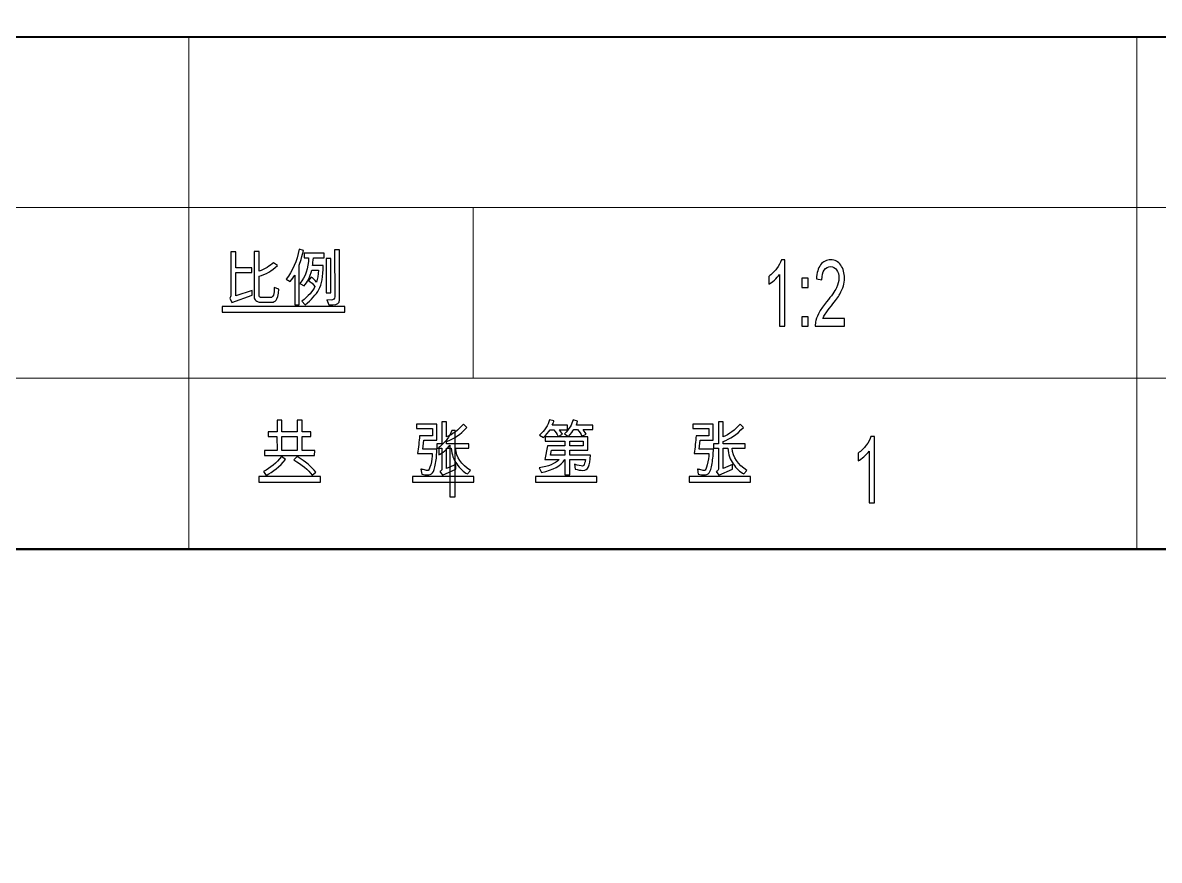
# Model space of a CAD drawing. Header units: millimetres. Extents: x -642 to 642, y -227 to 305.
# Drawn here: x 11.6 to 83.5, y -227 to -174.1 of the extents above; entities that cross this region are included whole.
import ezdxf

# ---------------------------------------------------------------- set-up
doc = ezdxf.new("R2010")
doc.units = ezdxf.units.MM
doc.header["$MEASUREMENT"] = 0
doc.layers.add('layer 1', color=7, linetype='Continuous')

msp = doc.modelspace()

# ---------------------------------------------------------------- linework, layer by layer
at = {"layer": 'layer 1', "lineweight": 40}
msp.add_open_spline([(154.071, 208.1518), (154.071, 208.1518), (-130.929, 208.1518), (-130.929, 208.1518), (-130.929, 208.1518), (-130.929, -207.3482), (-130.929, -207.3482), (-130.929, -207.3482), (154.071, -207.3482), (154.071, -207.3482), (154.071, -207.3482), (154.071, 208.1518), (154.071, 208.1518)], degree=3, knots=[0, 0, 0, 0, 0.25, 0.25, 0.25, 0.5, 0.5, 0.5, 0.75, 0.75, 0.75, 1, 1, 1, 1], dxfattribs=at)
at = {"layer": 'layer 1', "lineweight": 9}
msp.add_open_spline([(67.3862, -123.6445), (67.3862, -121.4906), (65.6401, -119.7445), (63.4862, -119.7445), (61.3323, -119.7445), (59.5862, -121.4906), (59.5862, -123.6445), (59.5862, -125.7984), (61.3323, -127.5445), (63.4862, -127.5445), (65.6401, -127.5445), (67.3862, -125.7985), (67.3862, -123.6446), (67.3862, -20.2574), (67.3862, -227.0317), (67.3862, -123.6445)], degree=3, knots=[0, 0, 0, 0, 0.25, 0.25, 0.25, 0.5, 0.5, 0.5, 0.75, 0.75, 0.75, 1, 1, 1, 1.0001, 1.0001, 1.0001, 1.0001], dxfattribs=at)
at = {"layer": 'layer 1', "lineweight": 40}
for points in [[(-61.929, -174.9482), (-61.929, -174.9482), (154.071, -174.9482), (154.071, -174.9482)], [(-61.929, -207.3482), (-61.929, -207.3482), (154.071, -207.3482), (154.071, -207.3482)]]:
    msp.add_open_spline(points, degree=3, dxfattribs=at)
at = {"layer": 'layer 1', "lineweight": 9}
for points in [[(22.071, -174.9482), (22.071, -174.9482), (22.071, -207.3482), (22.071, -207.3482)], [(82.071, -174.9482), (82.071, -174.9482), (82.071, -207.3482), (82.071, -207.3482)], [(-61.929, -185.7482), (-61.929, -185.7482), (154.071, -185.7482), (154.071, -185.7482)], [(40.071, -185.7482), (40.071, -185.7482), (40.071, -196.5482), (40.071, -196.5482)], [(-61.929, -196.5482), (-61.929, -196.5482), (154.071, -196.5482), (154.071, -196.5482)]]:
    msp.add_open_spline(points, degree=3, dxfattribs=at)
at = {"layer": 'layer 1'}
for points, knots in [([(29.3355, -188.473), (29.3129, -188.5948), (29.2636, -188.7789), (29.1878, -189.0258), (29.1878, -189.0258), (29.0737, -189.3901), (29.0737, -189.3901), (29.0737, -189.3901), (29.0737, -191.9062), (29.0737, -191.9062), (29.0737, -191.9062), (28.7794, -191.9062), (28.7794, -191.9062), (28.7794, -191.9062), (28.7794, -190.0318), (28.7794, -190.0318), (28.7289, -190.1368), (28.6323, -190.2683), (28.4904, -190.4252), (28.4904, -190.4252), (28.2304, -190.2768), (28.2304, -190.2768), (28.653, -189.7693), (28.9317, -189.1347), (29.0659, -188.3744), (29.0659, -188.3744), (29.3355, -188.473), (29.3355, -188.473)], [0, 0, 0, 0, 0.1111111, 0.1111111, 0.1111111, 0.2222222, 0.2222222, 0.2222222, 0.3333333, 0.3333333, 0.3333333, 0.4444444, 0.4444444, 0.4444444, 0.5555556, 0.5555556, 0.5555556, 0.6666667, 0.6666667, 0.6666667, 0.7777778, 0.7777778, 0.7777778, 0.8888889, 0.8888889, 0.8888889, 1, 1, 1, 1]), ([(31.6144, -191.5795), (31.6144, -191.7986), (31.477, -191.9062), (31.2022, -191.9023), (31.2022, -191.9023), (30.9404, -191.8984), (30.9404, -191.8984), (30.9404, -191.8984), (30.8127, -191.5873), (30.8127, -191.5873), (30.8127, -191.5873), (31.0959, -191.6022), (31.0959, -191.6022), (31.1555, -191.6074), (31.2067, -191.5899), (31.2495, -191.5491), (31.293, -191.5089), (31.3143, -191.457), (31.3143, -191.3935), (31.3143, -191.3935), (31.3066, -188.4256), (31.3066, -188.4256), (31.3066, -188.4256), (31.6144, -188.4256), (31.6144, -188.4256), (31.6144, -188.4256), (31.6144, -191.5795), (31.6144, -191.5795)], [0, 0, 0, 0, 0.1111111, 0.1111111, 0.1111111, 0.2222222, 0.2222222, 0.2222222, 0.3333333, 0.3333333, 0.3333333, 0.4444444, 0.4444444, 0.4444444, 0.5555556, 0.5555556, 0.5555556, 0.6666667, 0.6666667, 0.6666667, 0.7777778, 0.7777778, 0.7777778, 0.8888889, 0.8888889, 0.8888889, 1, 1, 1, 1]), ([(26.0922, -191.295), (26.0922, -191.295), (24.7972, -191.7578), (24.7972, -191.7578), (24.7972, -191.7578), (24.6799, -191.4752), (24.6799, -191.4752), (24.7214, -191.4311), (24.7421, -191.3592), (24.7421, -191.2606), (24.7421, -191.2606), (24.7421, -188.5468), (24.7421, -188.5468), (24.7421, -188.5468), (25.05, -188.5468), (25.05, -188.5468), (25.05, -188.5468), (25.05, -189.5651), (25.05, -189.5651), (25.05, -189.5651), (26.0598, -189.5651), (26.0598, -189.5651), (26.0598, -189.5651), (26.0598, -189.8496), (26.0598, -189.8496), (26.0598, -189.8496), (25.05, -189.8496), (25.05, -189.8496), (25.05, -189.8496), (25.05, -191.3268), (25.05, -191.3268), (25.05, -191.3268), (26.0922, -190.9852), (26.0922, -190.9852), (26.0922, -190.9852), (26.0922, -191.295), (26.0922, -191.295)], [0, 0, 0, 0, 0.0833333, 0.0833333, 0.0833333, 0.1666667, 0.1666667, 0.1666667, 0.25, 0.25, 0.25, 0.3333333, 0.3333333, 0.3333333, 0.4166667, 0.4166667, 0.4166667, 0.5, 0.5, 0.5, 0.5833333, 0.5833333, 0.5833333, 0.6666667, 0.6666667, 0.6666667, 0.75, 0.75, 0.75, 0.8333333, 0.8333333, 0.8333333, 0.9166667, 0.9166667, 0.9166667, 1, 1, 1, 1]), ([(27.7826, -190.9113), (27.7391, -191.2956), (27.6802, -191.5283), (27.605, -191.6081), (27.5298, -191.6878), (27.4423, -191.728), (27.3438, -191.728), (27.3438, -191.728), (26.6204, -191.728), (26.6204, -191.728), (26.5025, -191.728), (26.4059, -191.6943), (26.3301, -191.6281), (26.2536, -191.5614), (26.216, -191.4778), (26.216, -191.376), (26.216, -191.376), (26.216, -188.53), (26.216, -188.53), (26.216, -188.53), (26.5232, -188.53), (26.5232, -188.53), (26.5232, -188.53), (26.5232, -189.7796), (26.5232, -189.7796), (26.9043, -189.6312), (27.2116, -189.4497), (27.4442, -189.2345), (27.4442, -189.2345), (27.6854, -189.4205), (27.6854, -189.4205), (27.3386, -189.7381), (26.951, -189.963), (26.5232, -190.0946), (26.5232, -190.0946), (26.5232, -191.3002), (26.5232, -191.3002), (26.5232, -191.3371), (26.5362, -191.3702), (26.5621, -191.3993), (26.588, -191.4285), (26.6224, -191.4428), (26.6639, -191.4428), (26.6639, -191.4428), (27.2355, -191.4428), (27.2355, -191.4428), (27.3341, -191.4428), (27.4015, -191.3896), (27.4371, -191.2827), (27.4721, -191.1751), (27.4883, -191.015), (27.4844, -190.8011), (27.4844, -190.8011), (27.7826, -190.9113), (27.7826, -190.9113)], [0, 0, 0, 0, 0.0555556, 0.0555556, 0.0555556, 0.1111111, 0.1111111, 0.1111111, 0.1666667, 0.1666667, 0.1666667, 0.2222222, 0.2222222, 0.2222222, 0.2777778, 0.2777778, 0.2777778, 0.3333333, 0.3333333, 0.3333333, 0.3888889, 0.3888889, 0.3888889, 0.4444444, 0.4444444, 0.4444444, 0.5, 0.5, 0.5, 0.5555556, 0.5555556, 0.5555556, 0.6111111, 0.6111111, 0.6111111, 0.6666667, 0.6666667, 0.6666667, 0.7222222, 0.7222222, 0.7222222, 0.7777778, 0.7777778, 0.7777778, 0.8333333, 0.8333333, 0.8333333, 0.8888889, 0.8888889, 0.8888889, 0.9444444, 0.9444444, 0.9444444, 1, 1, 1, 1]), ([(30.6422, -188.9228), (30.6422, -188.9228), (29.9642, -188.9228), (29.9642, -188.9228), (29.9467, -189.1295), (29.9299, -189.2955), (29.915, -189.4205), (29.915, -189.4205), (30.5871, -189.4205), (30.5871, -189.4205), (30.5845, -190.103), (30.4918, -190.6067), (30.3091, -190.932), (30.1256, -191.2574), (29.8366, -191.5808), (29.4399, -191.9023), (29.4399, -191.9023), (29.2292, -191.6761), (29.2292, -191.6761), (29.6473, -191.3436), (29.9247, -191.0325), (30.0628, -190.7441), (29.9526, -190.5911), (29.8145, -190.466), (29.6492, -190.3701), (29.6492, -190.3701), (29.8294, -190.1439), (29.8294, -190.1439), (29.9357, -190.2035), (30.0498, -190.3072), (30.171, -190.4556), (30.2255, -190.2657), (30.2643, -190.0155), (30.287, -189.7051), (30.287, -189.7051), (29.8599, -189.7051), (29.8599, -189.7051), (29.7406, -190.1432), (29.5799, -190.4777), (29.3777, -190.7078), (29.3777, -190.7078), (29.0983, -190.5483), (29.0983, -190.5483), (29.4691, -190.127), (29.6544, -189.5852), (29.6544, -188.9228), (29.6544, -188.9228), (29.3699, -188.9228), (29.3699, -188.9228), (29.3699, -188.9228), (29.3699, -188.6402), (29.3699, -188.6402), (29.3699, -188.6402), (30.6422, -188.6402), (30.6422, -188.6402), (30.6422, -188.6402), (30.6422, -188.9228), (30.6422, -188.9228)], [0, 0, 0, 0, 0.0526316, 0.0526316, 0.0526316, 0.1052632, 0.1052632, 0.1052632, 0.1578947, 0.1578947, 0.1578947, 0.2105263, 0.2105263, 0.2105263, 0.2631579, 0.2631579, 0.2631579, 0.3157895, 0.3157895, 0.3157895, 0.3684211, 0.3684211, 0.3684211, 0.4210526, 0.4210526, 0.4210526, 0.4736842, 0.4736842, 0.4736842, 0.5263158, 0.5263158, 0.5263158, 0.5789474, 0.5789474, 0.5789474, 0.6315789, 0.6315789, 0.6315789, 0.6842105, 0.6842105, 0.6842105, 0.7368421, 0.7368421, 0.7368421, 0.7894737, 0.7894737, 0.7894737, 0.8421053, 0.8421053, 0.8421053, 0.8947368, 0.8947368, 0.8947368, 0.9473684, 0.9473684, 0.9473684, 1, 1, 1, 1]), ([(31.0732, -191.1317), (31.0732, -191.1317), (30.777, -191.1317), (30.777, -191.1317), (30.777, -191.1317), (30.777, -188.963), (30.777, -188.963), (30.777, -188.963), (31.0732, -188.963), (31.0732, -188.963), (31.0732, -188.963), (31.0732, -191.1317), (31.0732, -191.1317)], [0, 0, 0, 0, 0.25, 0.25, 0.25, 0.5, 0.5, 0.5, 0.75, 0.75, 0.75, 1, 1, 1, 1]), ([(59.8082, -193.2482), (59.8082, -193.2482), (59.4643, -193.2482), (59.4643, -193.2482), (59.4643, -193.2482), (59.4643, -189.9796), (59.4643, -189.9796), (59.3816, -190.0982), (59.2728, -190.2159), (59.1386, -190.3335), (59.0044, -190.4511), (58.8832, -190.5396), (58.7764, -190.5979), (58.7764, -190.5979), (58.7764, -190.1021), (58.7764, -190.1021), (58.9686, -189.9679), (59.1366, -189.8046), (59.2806, -189.6121), (59.4246, -189.4206), (59.5268, -189.2349), (59.5867, -189.0541), (59.5867, -189.0541), (59.8082, -189.0541), (59.8082, -189.0541), (59.8082, -189.0541), (59.8082, -193.2482), (59.8082, -193.2482)], [0, 0, 0, 0, 0.1111111, 0.1111111, 0.1111111, 0.2222222, 0.2222222, 0.2222222, 0.3333333, 0.3333333, 0.3333333, 0.4444444, 0.4444444, 0.4444444, 0.5555556, 0.5555556, 0.5555556, 0.6666667, 0.6666667, 0.6666667, 0.7777778, 0.7777778, 0.7777778, 0.8888889, 0.8888889, 0.8888889, 1, 1, 1, 1]), ([(63.5797, -192.7582), (63.5797, -192.7582), (63.5797, -193.2482), (63.5797, -193.2482), (63.5797, -193.2482), (61.7272, -193.2482), (61.7272, -193.2482), (61.7246, -193.1247), (61.7383, -193.0061), (61.7676, -192.8914), (61.8151, -192.7038), (61.8914, -192.5181), (61.9962, -192.3363), (62.1011, -192.1545), (62.2509, -191.9445), (62.4457, -191.7063), (62.7486, -191.3339), (62.9544, -191.0393), (63.0619, -190.8215), (63.17, -190.6038), (63.2241, -190.3977), (63.2241, -190.2032), (63.2241, -190), (63.1752, -189.8289), (63.0775, -189.6889), (62.9798, -189.5499), (62.8522, -189.4799), (62.6952, -189.4799), (62.5291, -189.4799), (62.3962, -189.5538), (62.2965, -189.7016), (62.1968, -189.8484), (62.1467, -190.0525), (62.1454, -190.3141), (62.1454, -190.3141), (61.7936, -190.2616), (61.7936, -190.2616), (61.8177, -189.8688), (61.9089, -189.5693), (62.0666, -189.3632), (62.2248, -189.1571), (62.4366, -189.0541), (62.703, -189.0541), (62.9714, -189.0541), (63.1843, -189.1649), (63.3407, -189.3875), (63.4977, -189.6102), (63.5758, -189.8863), (63.5758, -190.2149), (63.5758, -190.3821), (63.553, -190.5464), (63.5068, -190.7078), (63.4612, -190.8702), (63.385, -191.0403), (63.2788, -191.2192), (63.172, -191.3971), (62.9955, -191.6431), (62.7492, -191.9542), (62.5428, -192.2128), (62.4098, -192.3878), (62.3512, -192.4801), (62.2926, -192.5725), (62.2444, -192.6649), (62.2059, -192.7582), (62.2059, -192.7582), (63.5797, -192.7582), (63.5797, -192.7582)], [0, 0, 0, 0, 0.0454545, 0.0454545, 0.0454545, 0.0909091, 0.0909091, 0.0909091, 0.1363636, 0.1363636, 0.1363636, 0.1818182, 0.1818182, 0.1818182, 0.2272727, 0.2272727, 0.2272727, 0.2727273, 0.2727273, 0.2727273, 0.3181818, 0.3181818, 0.3181818, 0.3636364, 0.3636364, 0.3636364, 0.4090909, 0.4090909, 0.4090909, 0.4545455, 0.4545455, 0.4545455, 0.5, 0.5, 0.5, 0.5454545, 0.5454545, 0.5454545, 0.5909091, 0.5909091, 0.5909091, 0.6363636, 0.6363636, 0.6363636, 0.6818182, 0.6818182, 0.6818182, 0.7272727, 0.7272727, 0.7272727, 0.7727273, 0.7727273, 0.7727273, 0.8181818, 0.8181818, 0.8181818, 0.8636364, 0.8636364, 0.8636364, 0.9090909, 0.9090909, 0.9090909, 0.9545455, 0.9545455, 0.9545455, 1, 1, 1, 1]), ([(60.8797, -190.804), (60.8797, -190.804), (60.8797, -190.2207), (60.8797, -190.2207), (60.8797, -190.2207), (61.2706, -190.2207), (61.2706, -190.2207), (61.2706, -190.2207), (61.2706, -190.804), (61.2706, -190.804), (61.2706, -190.804), (60.8797, -190.804), (60.8797, -190.804)], [0, 0, 0, 0, 0.25, 0.25, 0.25, 0.5, 0.5, 0.5, 0.75, 0.75, 0.75, 1, 1, 1, 1]), ([(24.1821, -192.0147), (24.1821, -192.0147), (31.9599, -192.0147), (31.9599, -192.0147), (31.9599, -192.0147), (31.9599, -192.3682), (31.9599, -192.3682), (31.9599, -192.3682), (24.1821, -192.3682), (24.1821, -192.3682), (24.1821, -192.3682), (24.1821, -192.0147), (24.1821, -192.0147)], [0, 0, 0, 0, 0.25, 0.25, 0.25, 0.5, 0.5, 0.5, 0.75, 0.75, 0.75, 1, 1, 1, 1]), ([(60.8797, -193.2482), (60.8797, -193.2482), (60.8797, -192.6649), (60.8797, -192.6649), (60.8797, -192.6649), (61.2706, -192.6649), (61.2706, -192.6649), (61.2706, -192.6649), (61.2706, -193.2482), (61.2706, -193.2482), (61.2706, -193.2482), (60.8797, -193.2482), (60.8797, -193.2482)], [0, 0, 0, 0, 0.25, 0.25, 0.25, 0.5, 0.5, 0.5, 0.75, 0.75, 0.75, 1, 1, 1, 1]), ([(30.047, -201.1234), (30.047, -201.1234), (30.0379, -201.4196), (30.0379, -201.4196), (30.0379, -201.4196), (26.8684, -201.4196), (26.8684, -201.4196), (26.8684, -201.4196), (26.8684, -201.1234), (26.8684, -201.1234), (26.8684, -201.1234), (27.6624, -201.1234), (27.6624, -201.1234), (27.6624, -201.1234), (27.6546, -200.2328), (27.6546, -200.2328), (27.6546, -200.2328), (27.0946, -200.2328), (27.0946, -200.2328), (27.0946, -200.2328), (27.0946, -199.9366), (27.0946, -199.9366), (27.0946, -199.9366), (27.6696, -199.9366), (27.6696, -199.9366), (27.6696, -199.9366), (27.6696, -199.19), (27.6696, -199.19), (27.6696, -199.19), (27.9658, -199.19), (27.9658, -199.19), (27.9658, -199.19), (27.9658, -199.9366), (27.9658, -199.9366), (27.9658, -199.9366), (28.938, -199.9366), (28.938, -199.9366), (28.938, -199.9366), (28.938, -199.19), (28.938, -199.19), (28.938, -199.19), (29.2459, -199.19), (29.2459, -199.19), (29.2459, -199.19), (29.2459, -199.9366), (29.2459, -199.9366), (29.2459, -199.9366), (29.8097, -199.9366), (29.8097, -199.9366), (29.8097, -199.9366), (29.8097, -200.2328), (29.8097, -200.2328), (29.8097, -200.2328), (29.2459, -200.2328), (29.2459, -200.2328), (29.2459, -200.2328), (29.2459, -201.1234), (29.2459, -201.1234), (29.2459, -201.1234), (30.047, -201.1234), (30.047, -201.1234)], [0, 0, 0, 0, 0.05, 0.05, 0.05, 0.1, 0.1, 0.1, 0.15, 0.15, 0.15, 0.2, 0.2, 0.2, 0.25, 0.25, 0.25, 0.3, 0.3, 0.3, 0.35, 0.35, 0.35, 0.4, 0.4, 0.4, 0.45, 0.45, 0.45, 0.5, 0.5, 0.5, 0.55, 0.55, 0.55, 0.6, 0.6, 0.6, 0.65, 0.65, 0.65, 0.7, 0.7, 0.7, 0.75, 0.75, 0.75, 0.8, 0.8, 0.8, 0.85, 0.85, 0.85, 0.9, 0.9, 0.9, 0.95, 0.95, 0.95, 1, 1, 1, 1]), ([(46.0533, -199.5205), (46.0533, -199.5205), (46.0494, -199.7979), (46.0494, -199.7979), (46.0494, -199.7979), (45.5173, -199.7979), (45.5173, -199.7979), (45.5957, -199.8867), (45.6644, -199.9833), (45.7227, -200.0883), (45.7227, -200.0883), (45.4622, -200.2367), (45.4622, -200.2367), (45.3766, -200.0526), (45.28, -199.9068), (45.1737, -199.7979), (45.1737, -199.7979), (44.9443, -199.7979), (44.9443, -199.7979), (44.8464, -199.9587), (44.7051, -200.1259), (44.5204, -200.2989), (44.5204, -200.2989), (44.2644, -200.1512), (44.2644, -200.1512), (44.6021, -199.8485), (44.8186, -199.5218), (44.9138, -199.1712), (44.9138, -199.1712), (45.1893, -199.245), (45.1893, -199.245), (45.1867, -199.2619), (45.1517, -199.3533), (45.0843, -199.5205), (45.0843, -199.5205), (46.0533, -199.5205), (46.0533, -199.5205)], [0, 0, 0, 0, 0.0833333, 0.0833333, 0.0833333, 0.1666667, 0.1666667, 0.1666667, 0.25, 0.25, 0.25, 0.3333333, 0.3333333, 0.3333333, 0.4166667, 0.4166667, 0.4166667, 0.5, 0.5, 0.5, 0.5833333, 0.5833333, 0.5833333, 0.6666667, 0.6666667, 0.6666667, 0.75, 0.75, 0.75, 0.8333333, 0.8333333, 0.8333333, 0.9166667, 0.9166667, 0.9166667, 1, 1, 1, 1]), ([(47.6406, -199.7863), (47.6406, -199.7863), (47.0287, -199.7863), (47.0287, -199.7863), (47.1389, -199.9295), (47.2057, -200.0248), (47.2284, -200.0734), (47.2284, -200.0734), (46.9438, -200.2063), (46.9438, -200.2063), (46.8965, -200.0591), (46.811, -199.9191), (46.6872, -199.7863), (46.6872, -199.7863), (46.45, -199.7863), (46.45, -199.7863), (46.3851, -199.8977), (46.2717, -200.0442), (46.1084, -200.225), (46.1084, -200.225), (45.8478, -200.0695), (45.8478, -200.0695), (46.1531, -199.7603), (46.3365, -199.4609), (46.3987, -199.1712), (46.3987, -199.1712), (46.6755, -199.2684), (46.6755, -199.2684), (46.6444, -199.3961), (46.6211, -199.4764), (46.6055, -199.5095), (46.6055, -199.5095), (47.6406, -199.5095), (47.6406, -199.5095), (47.6406, -199.5095), (47.6406, -199.7863), (47.6406, -199.7863)], [0, 0, 0, 0, 0.0833333, 0.0833333, 0.0833333, 0.1666667, 0.1666667, 0.1666667, 0.25, 0.25, 0.25, 0.3333333, 0.3333333, 0.3333333, 0.4166667, 0.4166667, 0.4166667, 0.5, 0.5, 0.5, 0.5833333, 0.5833333, 0.5833333, 0.6666667, 0.6666667, 0.6666667, 0.75, 0.75, 0.75, 0.8333333, 0.8333333, 0.8333333, 0.9166667, 0.9166667, 0.9166667, 1, 1, 1, 1]), ([(37.7776, -201.0262), (37.7763, -201.3224), (37.7491, -201.6244), (37.6953, -201.931), (37.6415, -202.2382), (37.5773, -202.4365), (37.5034, -202.5266), (37.4289, -202.6161), (37.3174, -202.6614), (37.1683, -202.6614), (37.0821, -202.6614), (36.9674, -202.6446), (36.8242, -202.6122), (36.8242, -202.6122), (36.7671, -202.2894), (36.7671, -202.2894), (36.8132, -202.2978), (36.887, -202.3166), (36.9895, -202.3451), (37.0919, -202.3737), (37.1696, -202.3879), (37.2215, -202.3879), (37.2656, -202.3879), (37.3207, -202.2622), (37.3861, -202.0101), (37.4522, -201.7579), (37.4853, -201.5246), (37.4853, -201.3094), (37.4853, -201.3094), (36.5604, -201.3094), (36.5604, -201.3094), (36.6122, -200.9192), (36.6544, -200.542), (36.6855, -200.1777), (36.6855, -200.1777), (37.495, -200.1777), (37.495, -200.1777), (37.495, -200.1777), (37.495, -199.7273), (37.495, -199.7273), (37.495, -199.7273), (36.4787, -199.7273), (36.4787, -199.7273), (36.4787, -199.7273), (36.4787, -199.4427), (36.4787, -199.4427), (36.4787, -199.4427), (37.7737, -199.4427), (37.7737, -199.4427), (37.7737, -199.4427), (37.7737, -200.4623), (37.7737, -200.4623), (37.7737, -200.4623), (36.9499, -200.4623), (36.9499, -200.4623), (36.9499, -200.4623), (36.8832, -201.0262), (36.8832, -201.0262), (36.8832, -201.0262), (37.7776, -201.0262), (37.7776, -201.0262)], [0, 0, 0, 0, 0.05, 0.05, 0.05, 0.1, 0.1, 0.1, 0.15, 0.15, 0.15, 0.2, 0.2, 0.2, 0.25, 0.25, 0.25, 0.3, 0.3, 0.3, 0.35, 0.35, 0.35, 0.4, 0.4, 0.4, 0.45, 0.45, 0.45, 0.5, 0.5, 0.5, 0.55, 0.55, 0.55, 0.6, 0.6, 0.6, 0.65, 0.65, 0.65, 0.7, 0.7, 0.7, 0.75, 0.75, 0.75, 0.8, 0.8, 0.8, 0.85, 0.85, 0.85, 0.9, 0.9, 0.9, 0.95, 0.95, 0.95, 1, 1, 1, 1]), ([(39.9042, -202.3879), (39.9042, -202.3879), (39.7104, -202.5966), (39.7104, -202.5966), (39.4576, -202.4573), (39.2314, -202.2479), (39.0318, -201.9673), (38.8321, -201.6866), (38.7187, -201.3561), (38.6908, -200.975), (38.6908, -200.975), (38.3888, -200.975), (38.3888, -200.975), (38.3888, -200.975), (38.3888, -202.2551), (38.3888, -202.2551), (38.3888, -202.2551), (38.9793, -201.9951), (38.9793, -201.9951), (38.9793, -201.9951), (38.9793, -202.3024), (38.9793, -202.3024), (38.9793, -202.3024), (38.1308, -202.6712), (38.1308, -202.6712), (38.1308, -202.6712), (37.9558, -202.4489), (37.9558, -202.4489), (38.0472, -202.4119), (38.0926, -202.3607), (38.0926, -202.2946), (38.0926, -202.2946), (38.0926, -200.975), (38.0926, -200.975), (38.0926, -200.975), (37.7776, -200.975), (37.7776, -200.975), (37.7776, -200.975), (37.7776, -200.6924), (37.7776, -200.6924), (37.7776, -200.6924), (38.0926, -200.6924), (38.0926, -200.6924), (38.0926, -200.6924), (38.0926, -199.2911), (38.0926, -199.2911), (38.0926, -199.2911), (38.3888, -199.2911), (38.3888, -199.2911), (38.3888, -199.2911), (38.3888, -200.2594), (38.3888, -200.2594), (38.7842, -200.0909), (39.1439, -199.82), (39.4693, -199.4466), (39.4693, -199.4466), (39.6786, -199.6534), (39.6786, -199.6534), (39.2671, -200.109), (38.8373, -200.4033), (38.3888, -200.5368), (38.3888, -200.5368), (38.3888, -200.6924), (38.3888, -200.6924), (38.3888, -200.6924), (39.7921, -200.6924), (39.7921, -200.6924), (39.7921, -200.6924), (39.7921, -200.975), (39.7921, -200.975), (39.7921, -200.975), (38.9605, -200.975), (38.9605, -200.975), (39.0065, -201.535), (39.3208, -202.0055), (39.9042, -202.3879)], [0, 0, 0, 0, 0.04, 0.04, 0.04, 0.08, 0.08, 0.08, 0.12, 0.12, 0.12, 0.16, 0.16, 0.16, 0.2, 0.2, 0.2, 0.24, 0.24, 0.24, 0.28, 0.28, 0.28, 0.32, 0.32, 0.32, 0.36, 0.36, 0.36, 0.4, 0.4, 0.4, 0.44, 0.44, 0.44, 0.48, 0.48, 0.48, 0.52, 0.52, 0.52, 0.56, 0.56, 0.56, 0.6, 0.6, 0.6, 0.64, 0.64, 0.64, 0.68, 0.68, 0.68, 0.72, 0.72, 0.72, 0.76, 0.76, 0.76, 0.8, 0.8, 0.8, 0.84, 0.84, 0.84, 0.88, 0.88, 0.88, 0.92, 0.92, 0.92, 0.96, 0.96, 0.96, 1, 1, 1, 1]), ([(38.9427, -204.0482), (38.9427, -204.0482), (38.5988, -204.0482), (38.5988, -204.0482), (38.5988, -204.0482), (38.5988, -200.7796), (38.5988, -200.7796), (38.5161, -200.8982), (38.4073, -201.0159), (38.2731, -201.1335), (38.1389, -201.2511), (38.0177, -201.3396), (37.9109, -201.3979), (37.9109, -201.3979), (37.9109, -200.9021), (37.9109, -200.9021), (38.1031, -200.7679), (38.2711, -200.6046), (38.4151, -200.4121), (38.5591, -200.2206), (38.6613, -200.0349), (38.7212, -199.8541), (38.7212, -199.8541), (38.9427, -199.8541), (38.9427, -199.8541), (38.9427, -199.8541), (38.9427, -204.0482), (38.9427, -204.0482)], [0, 0, 0, 0, 0.1111111, 0.1111111, 0.1111111, 0.2222222, 0.2222222, 0.2222222, 0.3333333, 0.3333333, 0.3333333, 0.4444444, 0.4444444, 0.4444444, 0.5555556, 0.5555556, 0.5555556, 0.6666667, 0.6666667, 0.6666667, 0.7777778, 0.7777778, 0.7777778, 0.8888889, 0.8888889, 0.8888889, 1, 1, 1, 1]), ([(55.2779, -201.0262), (55.2766, -201.3224), (55.2494, -201.6244), (55.1956, -201.931), (55.1418, -202.2382), (55.0776, -202.4365), (55.0037, -202.5266), (54.9292, -202.6161), (54.8177, -202.6614), (54.6686, -202.6614), (54.5824, -202.6614), (54.4677, -202.6446), (54.3245, -202.6122), (54.3245, -202.6122), (54.2674, -202.2894), (54.2674, -202.2894), (54.3135, -202.2978), (54.3873, -202.3166), (54.4898, -202.3451), (54.5922, -202.3737), (54.6699, -202.3879), (54.7218, -202.3879), (54.7659, -202.3879), (54.821, -202.2622), (54.8864, -202.0101), (54.9525, -201.7579), (54.9856, -201.5246), (54.9856, -201.3094), (54.9856, -201.3094), (54.0607, -201.3094), (54.0607, -201.3094), (54.1125, -200.9192), (54.1547, -200.542), (54.1858, -200.1777), (54.1858, -200.1777), (54.9953, -200.1777), (54.9953, -200.1777), (54.9953, -200.1777), (54.9953, -199.7273), (54.9953, -199.7273), (54.9953, -199.7273), (53.979, -199.7273), (53.979, -199.7273), (53.979, -199.7273), (53.979, -199.4427), (53.979, -199.4427), (53.979, -199.4427), (55.274, -199.4427), (55.274, -199.4427), (55.274, -199.4427), (55.274, -200.4623), (55.274, -200.4623), (55.274, -200.4623), (54.4502, -200.4623), (54.4502, -200.4623), (54.4502, -200.4623), (54.3835, -201.0262), (54.3835, -201.0262), (54.3835, -201.0262), (55.2779, -201.0262), (55.2779, -201.0262)], [0, 0, 0, 0, 0.05, 0.05, 0.05, 0.1, 0.1, 0.1, 0.15, 0.15, 0.15, 0.2, 0.2, 0.2, 0.25, 0.25, 0.25, 0.3, 0.3, 0.3, 0.35, 0.35, 0.35, 0.4, 0.4, 0.4, 0.45, 0.45, 0.45, 0.5, 0.5, 0.5, 0.55, 0.55, 0.55, 0.6, 0.6, 0.6, 0.65, 0.65, 0.65, 0.7, 0.7, 0.7, 0.75, 0.75, 0.75, 0.8, 0.8, 0.8, 0.85, 0.85, 0.85, 0.9, 0.9, 0.9, 0.95, 0.95, 0.95, 1, 1, 1, 1]), ([(57.4045, -202.3879), (57.4045, -202.3879), (57.2107, -202.5966), (57.2107, -202.5966), (56.9579, -202.4573), (56.7317, -202.2479), (56.5321, -201.9673), (56.3324, -201.6866), (56.219, -201.3561), (56.1911, -200.975), (56.1911, -200.975), (55.8891, -200.975), (55.8891, -200.975), (55.8891, -200.975), (55.8891, -202.2551), (55.8891, -202.2551), (55.8891, -202.2551), (56.4796, -201.9951), (56.4796, -201.9951), (56.4796, -201.9951), (56.4796, -202.3024), (56.4796, -202.3024), (56.4796, -202.3024), (55.6311, -202.6712), (55.6311, -202.6712), (55.6311, -202.6712), (55.4561, -202.4489), (55.4561, -202.4489), (55.5475, -202.4119), (55.5929, -202.3607), (55.5929, -202.2946), (55.5929, -202.2946), (55.5929, -200.975), (55.5929, -200.975), (55.5929, -200.975), (55.2779, -200.975), (55.2779, -200.975), (55.2779, -200.975), (55.2779, -200.6924), (55.2779, -200.6924), (55.2779, -200.6924), (55.5929, -200.6924), (55.5929, -200.6924), (55.5929, -200.6924), (55.5929, -199.2911), (55.5929, -199.2911), (55.5929, -199.2911), (55.8891, -199.2911), (55.8891, -199.2911), (55.8891, -199.2911), (55.8891, -200.2594), (55.8891, -200.2594), (56.2845, -200.0909), (56.6442, -199.82), (56.9696, -199.4466), (56.9696, -199.4466), (57.1789, -199.6534), (57.1789, -199.6534), (56.7674, -200.109), (56.3376, -200.4033), (55.8891, -200.5368), (55.8891, -200.5368), (55.8891, -200.6924), (55.8891, -200.6924), (55.8891, -200.6924), (57.2924, -200.6924), (57.2924, -200.6924), (57.2924, -200.6924), (57.2924, -200.975), (57.2924, -200.975), (57.2924, -200.975), (56.4608, -200.975), (56.4608, -200.975), (56.5068, -201.535), (56.8211, -202.0055), (57.4045, -202.3879)], [0, 0, 0, 0, 0.04, 0.04, 0.04, 0.08, 0.08, 0.08, 0.12, 0.12, 0.12, 0.16, 0.16, 0.16, 0.2, 0.2, 0.2, 0.24, 0.24, 0.24, 0.28, 0.28, 0.28, 0.32, 0.32, 0.32, 0.36, 0.36, 0.36, 0.4, 0.4, 0.4, 0.44, 0.44, 0.44, 0.48, 0.48, 0.48, 0.52, 0.52, 0.52, 0.56, 0.56, 0.56, 0.6, 0.6, 0.6, 0.64, 0.64, 0.64, 0.68, 0.68, 0.68, 0.72, 0.72, 0.72, 0.76, 0.76, 0.76, 0.8, 0.8, 0.8, 0.84, 0.84, 0.84, 0.88, 0.88, 0.88, 0.92, 0.92, 0.92, 0.96, 0.96, 0.96, 1, 1, 1, 1]), ([(28.938, -201.1234), (28.938, -201.1234), (28.938, -200.2328), (28.938, -200.2328), (28.938, -200.2328), (27.9658, -200.2328), (27.9658, -200.2328), (27.9658, -200.2328), (27.9658, -201.1234), (27.9658, -201.1234), (27.9658, -201.1234), (28.938, -201.1234), (28.938, -201.1234)], [0, 0, 0, 0, 0.25, 0.25, 0.25, 0.5, 0.5, 0.5, 0.75, 0.75, 0.75, 1, 1, 1, 1]), ([(47.5, -201.4118), (47.476, -201.7534), (47.4313, -201.9984), (47.3651, -202.1468), (47.299, -202.2946), (47.1837, -202.3691), (47.0177, -202.3691), (46.8745, -202.3691), (46.7125, -202.3426), (46.5316, -202.2894), (46.5316, -202.2894), (46.4973, -201.9874), (46.4973, -201.9874), (46.715, -202.0619), (46.8836, -202.0995), (47.0022, -202.0995), (47.0508, -202.0995), (47.0929, -202.036), (47.1299, -201.9102), (47.1662, -201.7845), (47.185, -201.71), (47.185, -201.6873), (47.185, -201.6873), (46.1933, -201.6873), (46.1933, -201.6873), (46.1933, -201.6873), (46.1933, -202.6556), (46.1933, -202.6556), (46.1933, -202.6556), (45.8861, -202.6556), (45.8861, -202.6556), (45.8861, -202.6556), (45.8861, -201.6834), (45.8861, -201.6834), (45.8861, -201.6834), (45.8666, -201.6834), (45.8666, -201.6834), (45.6391, -202.0807), (45.1517, -202.3529), (44.405, -202.5001), (44.405, -202.5001), (44.2566, -202.2039), (44.2566, -202.2039), (44.8503, -202.1228), (45.2677, -201.9504), (45.5082, -201.6873), (45.5082, -201.6873), (44.6021, -201.6873), (44.6021, -201.6873), (44.6021, -201.6873), (44.7868, -200.8155), (44.7868, -200.8155), (44.7868, -200.8155), (45.8861, -200.8155), (45.8861, -200.8155), (45.8861, -200.8155), (45.8861, -200.5213), (45.8861, -200.5213), (45.8861, -200.5213), (44.6345, -200.5213), (44.6345, -200.5213), (44.6345, -200.5213), (44.6345, -200.2438), (44.6345, -200.2438), (44.6345, -200.2438), (47.3405, -200.2438), (47.3405, -200.2438), (47.3405, -200.2438), (47.3405, -201.0929), (47.3405, -201.0929), (47.3405, -201.0929), (46.1933, -201.0929), (46.1933, -201.0929), (46.1933, -201.0929), (46.1894, -201.4118), (46.1894, -201.4118), (46.1894, -201.4118), (47.5, -201.4118), (47.5, -201.4118)], [0, 0, 0, 0, 0.0384615, 0.0384615, 0.0384615, 0.0769231, 0.0769231, 0.0769231, 0.1153846, 0.1153846, 0.1153846, 0.1538462, 0.1538462, 0.1538462, 0.1923077, 0.1923077, 0.1923077, 0.2307692, 0.2307692, 0.2307692, 0.2692308, 0.2692308, 0.2692308, 0.3076923, 0.3076923, 0.3076923, 0.3461538, 0.3461538, 0.3461538, 0.3846154, 0.3846154, 0.3846154, 0.4230769, 0.4230769, 0.4230769, 0.4615385, 0.4615385, 0.4615385, 0.5, 0.5, 0.5, 0.5384615, 0.5384615, 0.5384615, 0.5769231, 0.5769231, 0.5769231, 0.6153846, 0.6153846, 0.6153846, 0.6538462, 0.6538462, 0.6538462, 0.6923077, 0.6923077, 0.6923077, 0.7307692, 0.7307692, 0.7307692, 0.7692308, 0.7692308, 0.7692308, 0.8076923, 0.8076923, 0.8076923, 0.8461538, 0.8461538, 0.8461538, 0.8846154, 0.8846154, 0.8846154, 0.9230769, 0.9230769, 0.9230769, 0.9615385, 0.9615385, 0.9615385, 1, 1, 1, 1]), ([(47.0443, -200.8155), (47.0443, -200.8155), (47.0443, -200.5213), (47.0443, -200.5213), (47.0443, -200.5213), (46.1933, -200.5213), (46.1933, -200.5213), (46.1933, -200.5213), (46.1933, -200.8155), (46.1933, -200.8155), (46.1933, -200.8155), (47.0443, -200.8155), (47.0443, -200.8155)], [0, 0, 0, 0, 0.25, 0.25, 0.25, 0.5, 0.5, 0.5, 0.75, 0.75, 0.75, 1, 1, 1, 1]), ([(65.474, -204.4195), (65.474, -204.4195), (65.1301, -204.4195), (65.1301, -204.4195), (65.1301, -204.4195), (65.1301, -201.1509), (65.1301, -201.1509), (65.0473, -201.2695), (64.9385, -201.3872), (64.8043, -201.5048), (64.6702, -201.6224), (64.549, -201.7109), (64.4422, -201.7692), (64.4422, -201.7692), (64.4422, -201.2734), (64.4422, -201.2734), (64.6343, -201.1392), (64.8024, -200.9759), (64.9464, -200.7834), (65.0904, -200.5919), (65.1926, -200.4062), (65.2525, -200.2254), (65.2525, -200.2254), (65.474, -200.2254), (65.474, -200.2254), (65.474, -200.2254), (65.474, -204.4195), (65.474, -204.4195)], [0, 0, 0, 0, 0.1111111, 0.1111111, 0.1111111, 0.2222222, 0.2222222, 0.2222222, 0.3333333, 0.3333333, 0.3333333, 0.4444444, 0.4444444, 0.4444444, 0.5555556, 0.5555556, 0.5555556, 0.6666667, 0.6666667, 0.6666667, 0.7777778, 0.7777778, 0.7777778, 0.8888889, 0.8888889, 0.8888889, 1, 1, 1, 1]), ([(45.8822, -201.4079), (45.8822, -201.4079), (45.8822, -201.0929), (45.8822, -201.0929), (45.8822, -201.0929), (45.035, -201.0929), (45.035, -201.0929), (45.035, -201.0929), (44.965, -201.4079), (44.965, -201.4079), (44.965, -201.4079), (45.8822, -201.4079), (45.8822, -201.4079)], [0, 0, 0, 0, 0.25, 0.25, 0.25, 0.5, 0.5, 0.5, 0.75, 0.75, 0.75, 1, 1, 1, 1]), ([(28.203, -201.6912), (27.8258, -202.1254), (27.4168, -202.4566), (26.9747, -202.6861), (26.9747, -202.6861), (26.8075, -202.4372), (26.8075, -202.4372), (27.2431, -202.2207), (27.6242, -201.9076), (27.9509, -201.4974), (27.9509, -201.4974), (28.203, -201.6912), (28.203, -201.6912)], [0, 0, 0, 0, 0.25, 0.25, 0.25, 0.5, 0.5, 0.5, 0.75, 0.75, 0.75, 1, 1, 1, 1]), ([(30.1118, -202.4813), (30.1118, -202.4813), (29.8875, -202.6634), (29.8875, -202.6634), (29.6283, -202.3315), (29.2426, -202.0152), (28.7312, -201.7138), (28.7312, -201.7138), (28.9419, -201.4974), (28.9419, -201.4974), (29.4662, -201.8124), (29.8558, -202.1403), (30.1118, -202.4813)], [0, 0, 0, 0, 0.25, 0.25, 0.25, 0.5, 0.5, 0.5, 0.75, 0.75, 0.75, 1, 1, 1, 1]), ([(26.5152, -202.768), (26.5152, -202.768), (30.4041, -202.768), (30.4041, -202.768), (30.4041, -202.768), (30.4041, -203.1215), (30.4041, -203.1215), (30.4041, -203.1215), (26.5152, -203.1215), (26.5152, -203.1215), (26.5152, -203.1215), (26.5152, -202.768), (26.5152, -202.768)], [0, 0, 0, 0, 0.25, 0.25, 0.25, 0.5, 0.5, 0.5, 0.75, 0.75, 0.75, 1, 1, 1, 1]), ([(36.2376, -202.768), (36.2376, -202.768), (40.1265, -202.768), (40.1265, -202.768), (40.1265, -202.768), (40.1265, -203.1215), (40.1265, -203.1215), (40.1265, -203.1215), (36.2376, -203.1215), (36.2376, -203.1215), (36.2376, -203.1215), (36.2376, -202.768), (36.2376, -202.768)], [0, 0, 0, 0, 0.25, 0.25, 0.25, 0.5, 0.5, 0.5, 0.75, 0.75, 0.75, 1, 1, 1, 1]), ([(44.0155, -202.768), (44.0155, -202.768), (47.9044, -202.768), (47.9044, -202.768), (47.9044, -202.768), (47.9044, -203.1215), (47.9044, -203.1215), (47.9044, -203.1215), (44.0155, -203.1215), (44.0155, -203.1215), (44.0155, -203.1215), (44.0155, -202.768), (44.0155, -202.768)], [0, 0, 0, 0, 0.25, 0.25, 0.25, 0.5, 0.5, 0.5, 0.75, 0.75, 0.75, 1, 1, 1, 1]), ([(53.7379, -202.768), (53.7379, -202.768), (57.6268, -202.768), (57.6268, -202.768), (57.6268, -202.768), (57.6268, -203.1215), (57.6268, -203.1215), (57.6268, -203.1215), (53.7379, -203.1215), (53.7379, -203.1215), (53.7379, -203.1215), (53.7379, -202.768), (53.7379, -202.768)], [0, 0, 0, 0, 0.25, 0.25, 0.25, 0.5, 0.5, 0.5, 0.75, 0.75, 0.75, 1, 1, 1, 1])]:
    msp.add_open_spline(points, degree=3, knots=knots, dxfattribs=at)

doc.saveas('drawing.dxf')
